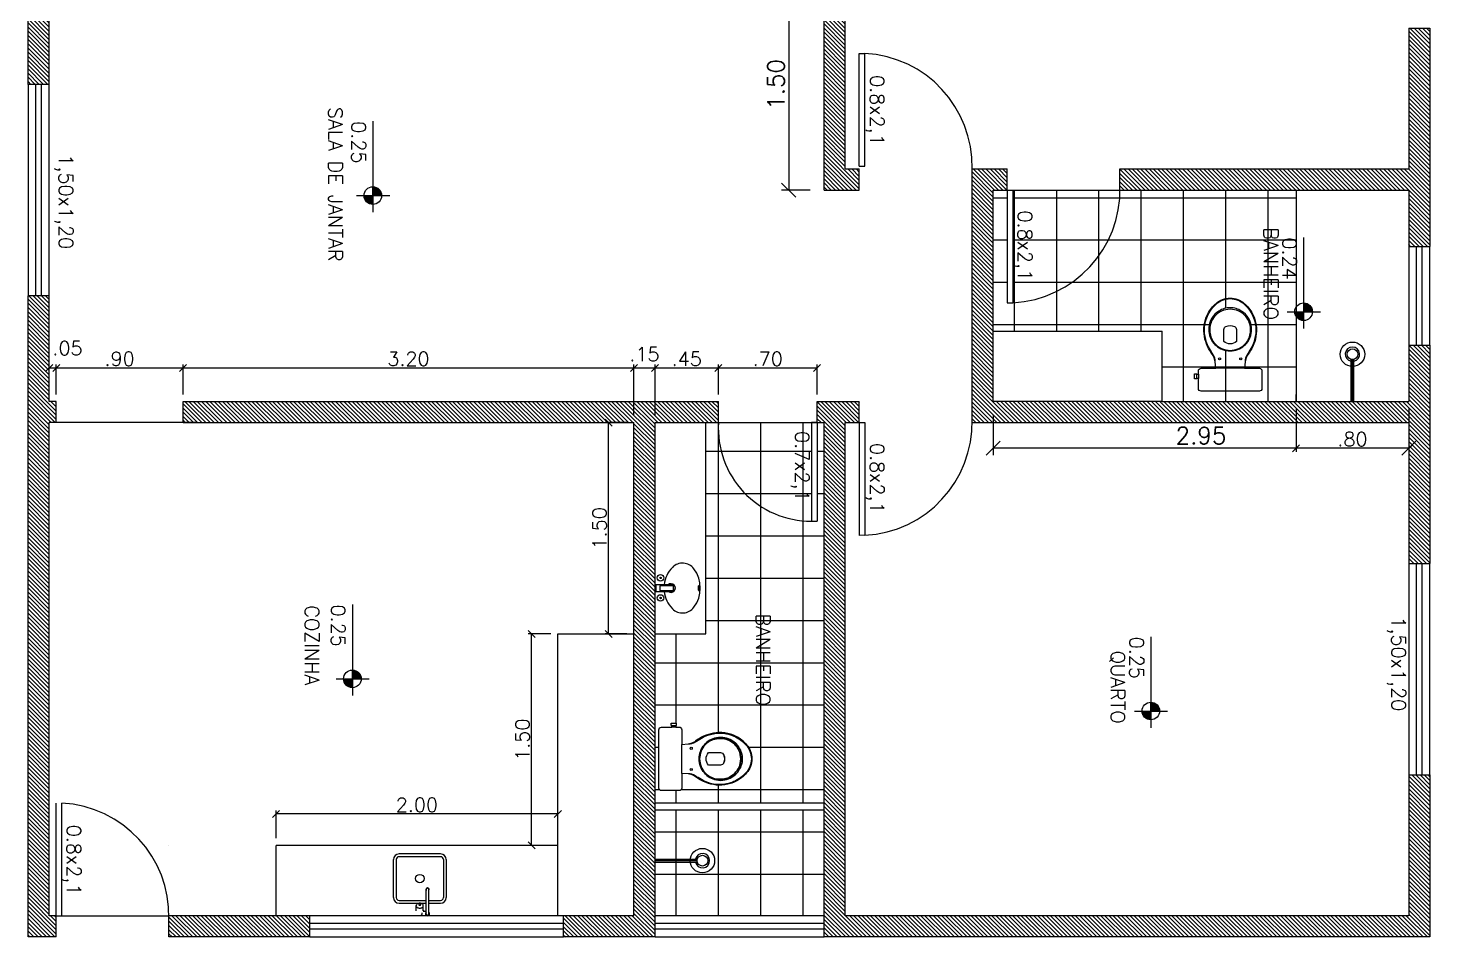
# Model space of a CAD drawing. Header units: metres. Extents: x 433 to 682, y 535 to 584.
# Drawn here: x 462.42 to 472.37, y 570.99 to 577.44 of the extents above; entities that cross this region are included whole.
import ezdxf

# ---------------------------------------------------------------- set-up
doc = ezdxf.new("R2010")
doc.units = ezdxf.units.M
doc.linetypes.add('ACAD_ISO02W100', pattern=[15, 12, -3])
for name, color, linetype in [('ARQ-COTAS', 30, 'Continuous'), ('ARQ-ESQ-01', 1, 'ACAD_ISO02W100'), ('ARQ-ESQ-02', 2, 'Continuous'), ('ARQ-NIVEL', 1, 'Continuous'), ('ARQ-PECAS_SANITARIAS', 7, 'Continuous'), ('ARQ-PISO', 8, 'Continuous'), ('ARQ-TEXTO2', 2, 'Continuous'), ('ARQ-TEXTO3', 3, 'Continuous'), ('ARQ_ALVENARIA', 4, 'Continuous')]:
    doc.layers.add(name, color=color, linetype=linetype)
doc.styles.add('ROMANS', font='romans.shx')
doc.dimstyles.new('1-100', dxfattribs={"dimtxt": 0.12, "dimasz": 0.1, "dimexe": 0.05, "dimexo": 0.1, "dimgap": 0.03, "dimtad": 1, "dimzin": 5, "dimdsep": 46, "dimtxsty": 'ROMANS', "dimblk": 'OBLIQUE', "dimcen": 0, "dimclrd": 256, "dimclre": 256, "dimclrt": 2, "dimadec": 0, "dimazin": 0, "dimtfac": 1, "dimtofl": 0, "dimtmove": 2, "dimatfit": 3, "dimfxl": 0.04, "dimtolj": 1, "dimtzin": 1, "dimarcsym": 0})
doc.dimstyles.new('1-50', dxfattribs={"dimscale": 0.5, "dimtxt": 0.2, "dimasz": 0.1, "dimexe": 0.05, "dimexo": 0.1, "dimgap": 0.03, "dimtad": 1, "dimzin": 5, "dimdsep": 46, "dimtxsty": 'ROMANS', "dimblk": 'OBLIQUE', "dimcen": 0, "dimclrd": 256, "dimclre": 256, "dimclrt": 2, "dimadec": 0, "dimazin": 0, "dimtfac": 1, "dimtofl": 0, "dimtmove": 2, "dimatfit": 3, "dimfxl": 0.04, "dimtolj": 1, "dimtzin": 1, "dimarcsym": 0})
pattern_1 = [(315, (-99.676934, 1074.538666), (0.0148492424, 0.0148492424), [])]
pattern_2 = [(270, (-99.67693, 1074.53867), (0.3, -6e-17), []), (360, (-99.67693, 1074.53867), (7e-17, 0.3), [])]

# ---------------------------------------------------------------- blocks, each defined once
blk = doc.blocks.new('nivel planta')
at = {"layer": 'ARQ-NIVEL', "color": 1}
for p, q in [((-0.791, 0.174), (-0.791, -0.179)), ((0, 0), (-0.969, 0)), ((-0.884, 0.007), (-0.791, 0.007)), ((-0.883, 0.015), (-0.791, 0.015)), ((-0.882, 0.023), (-0.791, 0.023)), ((-0.88, 0.03), (-0.791, 0.03)), ((-0.876, 0.038), (-0.791, 0.038)), ((-0.873, 0.046), (-0.791, 0.046)), ((-0.868, 0.054), (-0.791, 0.054)), ((-0.861, 0.062), (-0.791, 0.062)), ((-0.854, 0.069), (-0.791, 0.069)), ((-0.844, 0.077), (-0.791, 0.077)), ((-0.83, 0.085), (-0.791, 0.085)), ((-0.791, -0.001), (-0.697, -0.001)), ((-0.791, -0.009), (-0.698, -0.009)), ((-0.791, -0.016), (-0.699, -0.016)), ((-0.791, -0.024), (-0.7, -0.024)), ((-0.791, -0.032), (-0.703, -0.032)), ((-0.791, -0.04), (-0.706, -0.04)), ((-0.791, -0.048), (-0.71, -0.048)), ((-0.791, -0.056), (-0.715, -0.056)), ((-0.791, -0.063), (-0.722, -0.063)), ((-0.791, -0.071), (-0.73, -0.071)), ((-0.791, -0.079), (-0.74, -0.079)), ((-0.791, -0.087), (-0.755, -0.087))]:
    blk.add_line(p, q, dxfattribs=at)
blk.add_circle((-0.791, 0), 0.0937, dxfattribs=at)
blk = doc.blocks.new('_Oblique')
at = {"color": 0, "linetype": 'ByBlock', "lineweight": -2}
blk.add_line((-0.5, -0.5), (0.5, 0.5), dxfattribs=at)
blk = doc.blocks.new('*D182')
at = {"layer": 'ARQ-COTAS', "lineweight": -2, "transparency": 16777216}
for p, q in [((467.9725, 577.7926), (467.7711, 577.7926)), ((467.8211, 577.7926), (467.8211, 576.2926)), ((467.9725, 576.2926), (467.7711, 576.2926))]:
    blk.add_line(p, q, dxfattribs=at)
at = {"layer": 'DEFPOINTS', "color": 0, "transparency": 16777216}
for p in [(468.0725, 577.7926), (467.8211, 576.2926), (468.0725, 576.2926)]:
    blk.add_point(p, dxfattribs=at)
at = {"layer": 'ARQ-COTAS', "lineweight": -2, "transparency": 16777216, "xscale": 0.1, "yscale": 0.1, "zscale": 0.1}
for p, rotation in [((467.8211, 577.7926), 90), ((467.8211, 576.2926), 270)]:
    blk.add_blockref('_Oblique', p, dxfattribs=dict(at, rotation=rotation))
at = {"layer": 'ARQ-COTAS', "color": 2, "transparency": 16777216, "insert": (467.7311, 577.0426), "char_height": 0.12, "attachment_point": 5, "rotation": 90, "style": 'ROMANS'}
blk.add_mtext('\\A1;1.50', dxfattribs=at)
blk = doc.blocks.new('*D183')
at = {"layer": 'ARQ-PISO', "lineweight": -2, "transparency": 16777216}
for p, q in [((469.2725, 574.6926), (469.2725, 574.4106)), ((472.2225, 574.6926), (472.2225, 574.4106)), ((472.2225, 574.4606), (469.2725, 574.4606))]:
    blk.add_line(p, q, dxfattribs=at)
at = {"layer": 'DEFPOINTS', "color": 0, "transparency": 16777216}
for p in [(469.2725, 574.7926), (472.2225, 574.7926), (469.2725, 574.4606)]:
    blk.add_point(p, dxfattribs=at)
at = {"layer": 'ARQ-PISO', "lineweight": -2, "transparency": 16777216, "xscale": 0.1, "yscale": 0.1, "zscale": 0.1, "rotation": 180}
blk.add_blockref('_Oblique', (469.2725, 574.4606), dxfattribs=at)
at = {"layer": 'ARQ-PISO', "lineweight": -2, "transparency": 16777216, "xscale": 0.1, "yscale": 0.1, "zscale": 0.1}
blk.add_blockref('_Oblique', (472.2225, 574.4606), dxfattribs=at)
at = {"layer": 'ARQ-PISO', "color": 2, "transparency": 16777216, "insert": (470.7475, 574.5506), "char_height": 0.12, "attachment_point": 5, "style": 'ROMANS'}
blk.add_mtext('\\A1;2.95', dxfattribs=at)
blk = doc.blocks.new('*D187')
at = {"layer": 'ARQ-COTAS', "lineweight": -2, "transparency": 16777216}
for p, q in [((462.5725, 574.8426), (462.5725, 575.0554)), ((462.5725, 575.0304), (462.6225, 575.0304)), ((462.6225, 574.8426), (462.6225, 575.0554))]:
    blk.add_line(p, q, dxfattribs=at)
at = {"layer": 'DEFPOINTS', "color": 0, "transparency": 16777216}
for p in [(462.6225, 575.0304), (462.5725, 574.7926), (462.6225, 574.7926)]:
    blk.add_point(p, dxfattribs=at)
at = {"layer": 'ARQ-COTAS', "lineweight": -2, "transparency": 16777216, "xscale": 0.05, "yscale": 0.05, "zscale": 0.05, "rotation": 180}
blk.add_blockref('_Oblique', (462.5725, 575.0304), dxfattribs=at)
at = {"layer": 'ARQ-COTAS', "lineweight": -2, "transparency": 16777216, "xscale": 0.05, "yscale": 0.05, "zscale": 0.05}
blk.add_blockref('_Oblique', (462.6225, 575.0304), dxfattribs=at)
at = {"layer": 'ARQ-COTAS', "color": 2, "transparency": 16777216, "insert": (462.7023, 575.1717), "char_height": 0.1, "attachment_point": 5, "style": 'ROMANS'}
blk.add_mtext('\\A1;.05', dxfattribs=at)
blk = doc.blocks.new('*D188')
at = {"layer": 'ARQ-COTAS', "lineweight": -2, "transparency": 16777216}
for p, q in [((462.6225, 574.8426), (462.6225, 575.0554)), ((462.6225, 575.0304), (463.5225, 575.0304)), ((463.5225, 574.8426), (463.5225, 575.0554))]:
    blk.add_line(p, q, dxfattribs=at)
at = {"layer": 'DEFPOINTS', "color": 0, "transparency": 16777216}
for p in [(463.5225, 575.0304), (462.6225, 574.7926), (463.5225, 574.7926)]:
    blk.add_point(p, dxfattribs=at)
at = {"layer": 'ARQ-COTAS', "lineweight": -2, "transparency": 16777216, "xscale": 0.05, "yscale": 0.05, "zscale": 0.05, "rotation": 180}
blk.add_blockref('_Oblique', (462.6225, 575.0304), dxfattribs=at)
at = {"layer": 'ARQ-COTAS', "lineweight": -2, "transparency": 16777216, "xscale": 0.05, "yscale": 0.05, "zscale": 0.05}
blk.add_blockref('_Oblique', (463.5225, 575.0304), dxfattribs=at)
at = {"layer": 'ARQ-COTAS', "color": 2, "transparency": 16777216, "insert": (463.0725, 575.0954), "char_height": 0.1, "attachment_point": 5, "style": 'ROMANS'}
blk.add_mtext('\\A1;.90', dxfattribs=at)
blk = doc.blocks.new('*D189')
at = {"layer": 'ARQ-COTAS', "lineweight": -2, "transparency": 16777216}
for p, q in [((463.5225, 574.8426), (463.5225, 575.0554)), ((463.5225, 575.0304), (466.7225, 575.0304)), ((466.7225, 574.6926), (466.7225, 575.0554))]:
    blk.add_line(p, q, dxfattribs=at)
at = {"layer": 'DEFPOINTS', "color": 0, "transparency": 16777216}
for p in [(466.7225, 575.0304), (463.5225, 574.7926), (466.7225, 574.6426)]:
    blk.add_point(p, dxfattribs=at)
at = {"layer": 'ARQ-COTAS', "lineweight": -2, "transparency": 16777216, "xscale": 0.05, "yscale": 0.05, "zscale": 0.05, "rotation": 180}
blk.add_blockref('_Oblique', (463.5225, 575.0304), dxfattribs=at)
at = {"layer": 'ARQ-COTAS', "lineweight": -2, "transparency": 16777216, "xscale": 0.05, "yscale": 0.05, "zscale": 0.05}
blk.add_blockref('_Oblique', (466.7225, 575.0304), dxfattribs=at)
at = {"layer": 'ARQ-COTAS', "color": 2, "transparency": 16777216, "insert": (465.1225, 575.0954), "char_height": 0.1, "attachment_point": 5, "style": 'ROMANS'}
blk.add_mtext('\\A1;3.20', dxfattribs=at)
blk = doc.blocks.new('*D190')
at = {"layer": 'ARQ-COTAS', "lineweight": -2, "transparency": 16777216}
for p, q in [((466.7225, 574.6926), (466.7225, 575.0554)), ((466.7225, 575.0304), (466.8725, 575.0304)), ((466.8725, 574.6926), (466.8725, 575.0554))]:
    blk.add_line(p, q, dxfattribs=at)
at = {"layer": 'DEFPOINTS', "color": 0, "transparency": 16777216}
for p in [(466.8725, 575.0304), (466.7225, 574.6426), (466.8725, 574.6426)]:
    blk.add_point(p, dxfattribs=at)
at = {"layer": 'ARQ-COTAS', "lineweight": -2, "transparency": 16777216, "xscale": 0.05, "yscale": 0.05, "zscale": 0.05, "rotation": 180}
blk.add_blockref('_Oblique', (466.7225, 575.0304), dxfattribs=at)
at = {"layer": 'ARQ-COTAS', "lineweight": -2, "transparency": 16777216, "xscale": 0.05, "yscale": 0.05, "zscale": 0.05}
blk.add_blockref('_Oblique', (466.8725, 575.0304), dxfattribs=at)
at = {"layer": 'ARQ-COTAS', "color": 2, "transparency": 16777216, "insert": (466.7975, 575.1279), "char_height": 0.1, "attachment_point": 5, "style": 'ROMANS'}
blk.add_mtext('\\A1;.15', dxfattribs=at)
blk = doc.blocks.new('*D191')
at = {"layer": 'ARQ-COTAS', "lineweight": -2, "transparency": 16777216}
for p, q in [((466.8725, 574.6926), (466.8725, 575.0554)), ((466.8725, 575.0304), (467.3225, 575.0304)), ((467.3225, 574.8426), (467.3225, 575.0554))]:
    blk.add_line(p, q, dxfattribs=at)
at = {"layer": 'DEFPOINTS', "color": 0, "transparency": 16777216}
for p in [(467.3225, 575.0304), (467.3225, 574.7926), (466.8725, 574.6426)]:
    blk.add_point(p, dxfattribs=at)
at = {"layer": 'ARQ-COTAS', "lineweight": -2, "transparency": 16777216, "xscale": 0.05, "yscale": 0.05, "zscale": 0.05, "rotation": 180}
blk.add_blockref('_Oblique', (466.8725, 575.0304), dxfattribs=at)
at = {"layer": 'ARQ-COTAS', "lineweight": -2, "transparency": 16777216, "xscale": 0.05, "yscale": 0.05, "zscale": 0.05}
blk.add_blockref('_Oblique', (467.3225, 575.0304), dxfattribs=at)
at = {"layer": 'ARQ-COTAS', "color": 2, "transparency": 16777216, "insert": (467.0975, 575.0954), "char_height": 0.1, "attachment_point": 5, "style": 'ROMANS'}
blk.add_mtext('\\A1;.45', dxfattribs=at)
blk = doc.blocks.new('*D173')
at = {"layer": 'ARQ-COTAS', "lineweight": -2, "transparency": 16777216}
for p, q in [((467.3225, 574.8426), (467.3225, 575.0554)), ((467.3225, 575.0304), (468.0225, 575.0304)), ((468.0225, 574.8426), (468.0225, 575.0554))]:
    blk.add_line(p, q, dxfattribs=at)
at = {"layer": 'DEFPOINTS', "color": 0, "transparency": 16777216}
for p in [(468.0225, 575.0304), (467.3225, 574.7926), (468.0225, 574.7926)]:
    blk.add_point(p, dxfattribs=at)
at = {"layer": 'ARQ-COTAS', "lineweight": -2, "transparency": 16777216, "xscale": 0.05, "yscale": 0.05, "zscale": 0.05, "rotation": 180}
blk.add_blockref('_Oblique', (467.3225, 575.0304), dxfattribs=at)
at = {"layer": 'ARQ-COTAS', "lineweight": -2, "transparency": 16777216, "xscale": 0.05, "yscale": 0.05, "zscale": 0.05}
blk.add_blockref('_Oblique', (468.0225, 575.0304), dxfattribs=at)
at = {"layer": 'ARQ-COTAS', "color": 2, "transparency": 16777216, "insert": (467.6725, 575.0954), "char_height": 0.1, "attachment_point": 5, "style": 'ROMANS'}
blk.add_mtext('\\A1;.70', dxfattribs=at)
blk = doc.blocks.new('*D175')
at = {"layer": 'ARQ-COTAS', "lineweight": -2, "transparency": 16777216}
for p, q in [((471.4225, 574.7426), (471.4225, 574.4356)), ((472.2225, 574.7426), (472.2225, 574.4356)), ((472.2225, 574.4606), (471.4225, 574.4606))]:
    blk.add_line(p, q, dxfattribs=at)
at = {"layer": 'DEFPOINTS', "color": 0, "transparency": 16777216}
for p in [(471.4225, 574.7926), (472.2225, 574.7926), (471.4225, 574.4606)]:
    blk.add_point(p, dxfattribs=at)
at = {"layer": 'ARQ-COTAS', "lineweight": -2, "transparency": 16777216, "xscale": 0.05, "yscale": 0.05, "zscale": 0.05, "rotation": 180}
blk.add_blockref('_Oblique', (471.4225, 574.4606), dxfattribs=at)
at = {"layer": 'ARQ-COTAS', "lineweight": -2, "transparency": 16777216, "xscale": 0.05, "yscale": 0.05, "zscale": 0.05}
blk.add_blockref('_Oblique', (472.2225, 574.4606), dxfattribs=at)
at = {"layer": 'ARQ-COTAS', "color": 2, "transparency": 16777216, "insert": (471.8225, 574.5256), "char_height": 0.1, "attachment_point": 5, "style": 'ROMANS'}
blk.add_mtext('\\A1;.80', dxfattribs=at)
blk = doc.blocks.new('*D176')
at = {"layer": 'ARQ-COTAS', "lineweight": -2, "transparency": 16777216}
for p, q in [((466.6725, 574.6426), (466.5183, 574.6426)), ((466.5433, 573.1426), (466.5433, 574.6426)), ((466.6725, 573.1426), (466.5183, 573.1426))]:
    blk.add_line(p, q, dxfattribs=at)
at = {"layer": 'DEFPOINTS', "color": 0, "transparency": 16777216}
for p in [(466.5433, 574.6426), (466.7225, 574.6426), (466.7225, 573.1426)]:
    blk.add_point(p, dxfattribs=at)
at = {"layer": 'ARQ-COTAS', "lineweight": -2, "transparency": 16777216, "xscale": 0.05, "yscale": 0.05, "zscale": 0.05}
for p, rotation in [((466.5433, 574.6426), 90), ((466.5433, 573.1426), 270)]:
    blk.add_blockref('_Oblique', p, dxfattribs=dict(at, rotation=rotation))
at = {"layer": 'ARQ-COTAS', "color": 2, "transparency": 16777216, "insert": (466.4783, 573.8926), "char_height": 0.1, "attachment_point": 5, "rotation": 90, "style": 'ROMANS'}
blk.add_mtext('\\A1;1.50', dxfattribs=at)
blk = doc.blocks.new('*D177')
at = {"layer": 'ARQ-COTAS', "lineweight": -2, "transparency": 16777216}
for p, q in [((464.1825, 571.6926), (464.1825, 571.8905)), ((466.1825, 571.8655), (464.1825, 571.8655)), ((466.1825, 571.6926), (466.1825, 571.8905))]:
    blk.add_line(p, q, dxfattribs=at)
at = {"layer": 'DEFPOINTS', "color": 0, "transparency": 16777216}
for p in [(464.1825, 571.8655), (464.1825, 571.6426), (466.1825, 571.6426)]:
    blk.add_point(p, dxfattribs=at)
at = {"layer": 'ARQ-COTAS', "lineweight": -2, "transparency": 16777216, "xscale": 0.05, "yscale": 0.05, "zscale": 0.05, "rotation": 180}
blk.add_blockref('_Oblique', (464.1825, 571.8655), dxfattribs=at)
at = {"layer": 'ARQ-COTAS', "lineweight": -2, "transparency": 16777216, "xscale": 0.05, "yscale": 0.05, "zscale": 0.05}
blk.add_blockref('_Oblique', (466.1825, 571.8655), dxfattribs=at)
at = {"layer": 'ARQ-COTAS', "color": 2, "transparency": 16777216, "insert": (465.1825, 571.9305), "char_height": 0.1, "attachment_point": 5, "style": 'ROMANS'}
blk.add_mtext('\\A1;2.00', dxfattribs=at)
blk = doc.blocks.new('*D178')
at = {"layer": 'ARQ-COTAS', "lineweight": -2, "transparency": 16777216}
for p, q in [((466.1325, 573.1426), (465.9712, 573.1426)), ((465.9962, 571.6426), (465.9962, 573.1426)), ((466.1325, 571.6426), (465.9712, 571.6426))]:
    blk.add_line(p, q, dxfattribs=at)
at = {"layer": 'DEFPOINTS', "color": 0, "transparency": 16777216}
for p in [(465.9962, 573.1426), (466.1825, 573.1426), (466.1825, 571.6426)]:
    blk.add_point(p, dxfattribs=at)
at = {"layer": 'ARQ-COTAS', "lineweight": -2, "transparency": 16777216, "xscale": 0.05, "yscale": 0.05, "zscale": 0.05}
for p, rotation in [((465.9962, 573.1426), 90), ((465.9962, 571.6426), 270)]:
    blk.add_blockref('_Oblique', p, dxfattribs=dict(at, rotation=rotation))
at = {"layer": 'ARQ-COTAS', "color": 2, "transparency": 16777216, "insert": (465.9312, 572.3926), "char_height": 0.1, "attachment_point": 5, "rotation": 90, "style": 'ROMANS'}
blk.add_mtext('\\A1;1.50', dxfattribs=at)

msp = doc.modelspace()

# ---------------------------------------------------------------- hatches: boundary and pattern name
at = {"layer": 'ARQ-PISO'}
h = msp.add_hatch(dxfattribs=at)
h.set_pattern_fill('_USER', color=256, scale=0.021, angle=315, pattern_type=0)
h.set_pattern_definition(pattern_1)
h.paths.add_polyline_path([(462.5725, 579.7426), (462.4225, 579.7426), (462.4225, 577.0426), (462.5725, 577.0426), (462.5725, 577.7926), (463.6025, 577.7926), (463.6025, 577.9426), (462.5725, 577.9426)])
h.paths.add_polyline_path([(463.1225, 582.2426), (463.1225, 582.3926), (462.5725, 582.3926), (462.5725, 584.2926), (463.1225, 584.2926), (463.1225, 584.4426), (462.4225, 584.4426), (462.4225, 581.7426), (462.5725, 581.7426), (462.5725, 582.2426)])
h.paths.add_polyline_path([(465.8725, 582.2426), (465.8725, 582.3926), (465.3725, 582.3926), (465.3725, 584.4426), (464.6225, 584.4426), (464.6225, 584.2926), (465.2225, 584.2926), (465.2225, 582.3926), (463.9225, 582.3926), (463.9225, 582.2426)])
h.paths.add_polyline_path([(472.2225, 574.6426), (472.2225, 573.6426), (472.3725, 573.6426), (472.3725, 575.1926), (472.2225, 575.1926), (472.2225, 574.7926), (470.4725, 574.7926), (469.2725, 574.7926), (469.2725, 576.2926), (469.3725, 576.2926), (469.3725, 576.4426), (469.1225, 576.4426), (469.1225, 574.7926), (469.1225, 574.6626, -0.006249), (469.1227, 574.6426)])
h.paths.add_polyline_path([(468.2225, 571.1426), (468.2225, 574.6426), (468.3225, 574.6426), (468.3225, 574.7926), (468.0225, 574.7926), (468.0225, 574.6426), (468.0725, 574.6426), (468.0725, 570.9926), (472.3725, 570.9926), (472.3725, 572.1426), (472.2225, 572.1426), (472.2225, 571.1426)])
h.paths.add_polyline_path([(472.3725, 577.4426), (472.2225, 577.4426), (472.2225, 576.4426), (470.1725, 576.4426), (470.1725, 576.3126, -0.006249), (470.1727, 576.2926), (472.2225, 576.2926), (472.2225, 575.8926), (472.3725, 575.8926)])
h.paths.add_polyline_path([(466.7225, 574.6426), (466.7225, 573.1426), (466.7225, 571.1426), (466.2225, 571.1426), (466.2225, 570.9926), (466.8725, 570.9926), (466.8725, 570.9926), (466.8725, 574.6426), (467.3225, 574.6426), (467.3225, 574.7926), (463.5225, 574.7926), (463.5225, 574.6426)])
h = msp.add_hatch(dxfattribs=at)
h.set_pattern_fill('_USER', color=256, scale=0.021, angle=315, pattern_type=0)
h.set_pattern_definition(pattern_1)
h.paths.add_polyline_path([(467.3725, 582.3926), (467.3725, 582.2426), (468.0725, 582.2426), (468.0725, 581.9926), (468.0725, 581.9926), (468.2225, 581.9926), (468.2225, 582.3926)], flags=17)
h.paths.add_polyline_path([(468.0725, 580.4926), (468.0725, 577.9426), (466.0725, 577.9426), (466.0725, 577.7926), (468.0725, 577.7926), (468.0725, 576.2926), (468.3225, 576.2926), (468.3225, 576.4426), (468.2225, 576.4426), (468.2225, 579.9426), (472.2225, 579.9426), (472.2225, 578.9426), (472.3725, 578.9426), (472.3725, 578.9426), (472.3725, 580.0926), (468.2225, 580.0926), (468.2225, 580.4926)])
h = msp.add_hatch(dxfattribs=at)
h.set_pattern_fill('_USER', color=256, scale=0.3, angle=270, double=1, pattern_type=0)
h.set_pattern_definition(pattern_2)
h.paths.add_polyline_path([(469.4125, 575.4934), (469.3725, 575.4926), (469.3725, 576.2926), (469.2725, 576.2926), (469.2725, 575.2926), (470.4725, 575.2926), (470.4725, 574.7926), (471.4225, 574.7926), (471.4225, 576.2926), (470.1727, 576.2926, -0.399642)])
h.paths.add_polyline_path([(470.7955, 575.4138, 0.085166), (470.77, 575.3338, 0.08648), (470.772, 575.2538, 0.067868), (470.794, 575.1838, 0.06199), (470.828, 575.1268, -0.016617), (470.8362, 575.1209, 0.020523), (470.822, 575.1438, -0.048524), (470.7945, 575.1938, -0.075808), (470.773, 575.2738, -0.05), (470.774, 575.3338, -0.109053), (470.8125, 575.4338, -0.065752), (470.8545, 575.4828, -0.016028), (470.858, 575.4917, 0.102933)], flags=16)
h.paths.add_polyline_path([(470.8735, 575.4338, -0.150886), (470.9545, 575.4573, -0.150886), (471.0355, 575.4338, -0.13332), (471.0845, 575.3838, -0.096291), (471.104, 575.3338, -0.1), (471.104, 575.2738, -0.167158), (471.0545, 575.1888, -0.18313), (470.9545, 575.1553, -0.186957), (470.8545, 575.1948, -0.15797), (470.805, 575.2738, -0.1), (470.805, 575.3338, -0.096291), (470.8245, 575.3838, -0.13332)], flags=16)
h.paths.add_polyline_path([(470.9283, 575.3273, -0.173308), (470.9808, 575.3273, -0.319808), (470.999, 575.3038), (470.999, 575.2188, -0.393258), (470.91, 575.2188), (470.91, 575.3017, -0.343295)], flags=0)
h.paths.add_polyline_path([(470.8795, 575.1033, -1), (470.8795, 575.0883, -1)], flags=16)
h.paths.add_polyline_path([(471.0295, 575.1033, -1), (471.0295, 575.0883, -1)], flags=16)
h.paths.add_polyline_path([(470.1727, 576.2926), (469.4125, 576.2926), (469.4125, 575.4934, 0.399642)], flags=17)
h.paths.add_polyline_path([(470.9604, 574.4606), (470.5346, 574.4606), (470.5346, 574.2806), (470.9604, 574.2806)], flags=9)
h.paths.add_polyline_path([(471.3191, 575.3272), (471.3191, 576.0724), (471.1691, 576.0724), (471.1691, 575.3272)], flags=24)
h.paths.add_polyline_path([(469.5734, 575.6231), (469.5734, 576.1731), (469.4044, 576.1731), (469.4044, 575.6231)], flags=25)
h = msp.add_hatch(dxfattribs=at)
h.set_pattern_fill('_USER', color=256, scale=0.021, angle=315, pattern_type=0)
h.set_pattern_definition(pattern_1)
h.paths.add_polyline_path([(463.4227, 571.1426, -0.006249), (463.4225, 571.1226), (463.4225, 570.9926), (464.4227, 570.9926), (464.4227, 571.1426)])
h.paths.add_polyline_path([(462.4225, 575.5426), (462.4225, 570.9926), (462.6225, 570.9926), (462.6225, 571.1426), (462.5725, 571.1426), (462.5725, 574.6426), (462.6225, 574.6426), (462.6225, 574.7926), (462.5725, 574.7926), (462.5725, 575.5426)])
h = msp.add_hatch(dxfattribs=at)
h.set_pattern_fill('_USER', color=256, scale=0.3, angle=270, double=1, pattern_type=0)
h.set_pattern_definition(pattern_2)
h.paths.add_polyline_path([(467.3225, 574.6426), (467.2325, 574.6426), (467.2325, 573.1426), (466.8725, 573.1426), (466.8725, 571.9426), (468.0725, 571.9426), (468.0725, 574.6426), (468.0225, 574.6426), (468.0225, 573.9426), (467.9825, 573.9426, -0.432307)])
h.paths.add_polyline_path([(467.5606, 572.2564, -0.182004), (467.5226, 572.1564, -0.098298), (467.4476, 572.0974, -0.085166), (467.3676, 572.0719, -0.08648), (467.2876, 572.0739, -0.067868), (467.2176, 572.0959, -0.06199), (467.1606, 572.1299, 0.060779), (467.1276, 572.1459, 0.023796), (467.1076, 572.1504), (467.0621, 572.1537), (467.0621, 572.0498, -0.430132), (467.0431, 572.0314), (467.0206, 572.0314), (466.9906, 572.0314), (466.9176, 572.0314, -0.414559), (466.8996, 572.0492), (466.8996, 572.2564), (466.8996, 572.4635, -0.413869), (466.9173, 572.4814), (466.9906, 572.4814), (466.9906, 572.4929), (466.9876, 572.4929), (466.9876, 572.5089), (467.0056, 572.5089), (467.0236, 572.5089), (467.0236, 572.4929), (467.0206, 572.4929), (467.0206, 572.4814), (467.0431, 572.4814, -0.424217), (467.0621, 572.4634), (467.0621, 572.3592), (467.1076, 572.3624, 0.023796), (467.1276, 572.3669, 0.060779), (467.1606, 572.3829, -0.06199), (467.2176, 572.4169, -0.067868), (467.2876, 572.4389, -0.08648), (467.3676, 572.4409, -0.085166), (467.4476, 572.4154, -0.098298), (467.5226, 572.3564, -0.182004)], flags=16)
h.paths.add_polyline_path([(467.4911, 572.2564, -0.150886), (467.4676, 572.1754, -0.13332), (467.4176, 572.1264, -0.096291), (467.3676, 572.1069, -0.1), (467.3076, 572.1069, -0.167158), (467.2226, 572.1564, -0.18052), (467.1851, 572.2564, -0.18052), (467.2226, 572.3564, -0.167158), (467.3076, 572.4059, -0.1), (467.3676, 572.4059, -0.096291), (467.4176, 572.3864, -0.13332), (467.4676, 572.3374, -0.150886)], flags=0)
h.paths.add_polyline_path([(467.4811, 572.2564, -0.104122), (467.4676, 572.1959, -0.171119), (467.3976, 572.1249, -0.149476), (467.3076, 572.1134, -0.162455), (467.2286, 572.1564, -0.186957), (467.1891, 572.2564, -0.186957), (467.2286, 572.3564, -0.162455), (467.3076, 572.3994, -0.149476), (467.3976, 572.3879, -0.171119), (467.4676, 572.3169, -0.104122)], flags=0)
h.paths.add_polyline_path([(467.361, 572.2302, -0.319808), (467.3376, 572.2119), (467.2526, 572.2119, -0.393258), (467.2526, 572.3009), (467.3354, 572.3009, -0.343295), (467.361, 572.2827, -0.173308)], flags=0)
h.paths.add_polyline_path([(467.1296, 572.3239, -1), (467.1296, 572.3389, -1)], flags=0)
h.paths.add_polyline_path([(467.1296, 572.1739, -1), (467.1296, 572.1889, -1)], flags=0)
h.paths.add_polyline_path([(467.3225, 574.6426, 0.432307), (467.9825, 573.9426), (467.9825, 574.6426)], flags=17)
h.paths.add_polyline_path([(467.7157, 572.5867), (467.7157, 573.332), (467.5657, 573.332), (467.5657, 572.5867)], flags=24)
h = msp.add_hatch(dxfattribs=at)
h.set_pattern_fill('_USER', color=256, scale=0.3, angle=270, double=1, pattern_type=0)
h.set_pattern_definition(pattern_2)
h.paths.add_polyline_path([(466.8725, 571.8926), (466.8725, 571.1426), (468.0725, 571.1426), (468.0725, 571.8926)])

# ---------------------------------------------------------------- linework, layer by layer
for p, q in [((467.0046, 573.4918), (466.8778, 573.4918)), ((466.8778, 573.4918), (466.8778, 573.4443)), ((466.8778, 573.4443), (467.0046, 573.4443)), ((466.906, 573.452), (467.0046, 573.452)), ((467.0046, 573.4457), (467.0046, 573.4918)), ((467.0046, 573.4443), (467.0046, 573.4457))]:
    msp.add_line(p, q)
msp.add_lwpolyline([(467.0046, 573.4841), (466.906, 573.4841), (466.906, 573.452)])
for centre, radius in [((466.9117, 573.5406), 0.0231), ((466.9117, 573.5406), 0.0054), ((466.9117, 573.5406), 0.0054), ((466.9117, 573.5406), 0.0054), ((466.9117, 573.3982), 0.0231), ((466.9117, 573.3982), 0.0054), ((466.9117, 573.3982), 0.0054), ((466.9117, 573.3982), 0.0054)]:
    msp.add_circle(centre, radius)
for centre, radius, start, end in [((467.0677, 573.5449), 0.1006, 36.75095, 135.55671), ((467.1455, 573.4686), 0.2097, 135.55671, 173.62798), ((466.9654, 573.4686), 0.2283, 323.24905, 36.75095), ((467.1455, 573.4686), 0.2097, 186.63558, 224.44329), ((466.9859, 573.4686), 0.0308, 231.92574, 130.88057), ((466.9859, 573.4686), 0.0212, 332.3883, 27.6117), ((467.1834, 573.484), 0.00192, 4.2454, 184.24539), ((466.9761, 573.4686), 0.206, 355.7546, 4.2454), ((467.1834, 573.4532), 0.00192, 175.75459, 355.7546), ((466.9761, 573.4686), 0.2098, 355.7546, 4.2454), ((467.0677, 573.3922), 0.1006, 224.44329, 323.24905)]:
    msp.add_arc(centre, radius, start, end)
at = {"layer": 'ARQ-ESQ-01'}
for p, q in [((462.4225, 577.0426), (462.4225, 575.5426)), ((462.5725, 575.5426), (462.5725, 577.0426)), ((472.2225, 575.8926), (472.2225, 575.1926)), ((472.3725, 575.1926), (472.3725, 575.8926)), ((471.4225, 574.7926), (471.4225, 574.843)), ((472.2225, 573.6426), (472.2225, 572.1426)), ((472.3725, 572.1426), (472.3725, 573.6426)), ((466.2225, 571.1426), (464.4227, 571.1426)), ((468.0725, 571.1426), (466.8725, 571.1426)), ((464.4227, 570.9926), (466.2225, 570.9926)), ((466.8725, 570.9926), (468.0725, 570.9926))]:
    msp.add_line(p, q, dxfattribs=at)
for centre, radius, start, end in [((468.3225, 576.4626), 0.8002, 358.5679, 87.13491), ((469.3725, 576.2926), 0.8002, 272.86509, 1.4321), ((467.9816, 574.603), 0.6603, 176.55698, 270.07365), ((468.3225, 574.6426), 0.8002, 272.86509, 1.4321), ((462.6225, 571.1426), 0.8002, 358.5679, 87.13491)]:
    msp.add_arc(centre, radius, start, end, dxfattribs=at)
at = {"layer": 'ARQ-ESQ-02'}
for p, q in [((468.3225, 576.4626), (468.3225, 577.2626)), ((468.3625, 576.4626), (468.3625, 577.2626)), ((462.4775, 575.5426), (462.4775, 577.0426)), ((462.5175, 575.5426), (462.5175, 577.0426)), ((468.3225, 576.4626), (468.3625, 576.4626)), ((469.3725, 576.2926), (469.3725, 575.4926)), ((469.3725, 576.2926), (469.4125, 576.2926)), ((469.4125, 576.2926), (469.4125, 575.4926)), ((472.2775, 575.1926), (472.2775, 575.8926)), ((472.3175, 575.1926), (472.3175, 575.8926)), ((469.3725, 575.4926), (469.4125, 575.4934)), ((467.9825, 574.6426), (467.9825, 573.9426)), ((468.0225, 574.6426), (467.9825, 574.6426)), ((468.0225, 574.6426), (468.0225, 573.9426)), ((468.3225, 574.6426), (468.3225, 573.8426)), ((468.3225, 574.6426), (468.3625, 574.6426)), ((468.3625, 574.6426), (468.3625, 573.8426)), ((467.9825, 573.9426), (468.0225, 573.9426)), ((468.3625, 573.8434), (468.3225, 573.8426)), ((472.2775, 572.1426), (472.2775, 573.6426)), ((472.3175, 572.1426), (472.3175, 573.6426)), ((462.6225, 571.1426), (462.6225, 571.9426)), ((462.6625, 571.1426), (462.6625, 571.9426)), ((462.6225, 571.1426), (462.6625, 571.1426)), ((466.2225, 571.0876), (464.4227, 571.0876)), ((466.2225, 571.0476), (464.4227, 571.0476)), ((468.0725, 571.0876), (466.8725, 571.0876)), ((468.0725, 571.0476), (466.8725, 571.0476))]:
    msp.add_line(p, q, dxfattribs=at)
at = {"layer": 'ARQ-PECAS_SANITARIAS'}
for p, q in [((468.3225, 577.2626), (468.3625, 577.2619)), ((469.2725, 575.2926), (470.4725, 575.2926)), ((470.4725, 574.7926), (470.4725, 575.2926)), ((471.8125, 574.7926), (471.8125, 575.0911)), ((471.8225, 574.7926), (471.8225, 575.0898)), ((471.8325, 574.7926), (471.8325, 575.0911)), ((467.2325, 573.1426), (467.2325, 574.6426)), ((466.1825, 571.1426), (466.1825, 573.1426)), ((466.1825, 573.1426), (466.7225, 573.1426)), ((466.8725, 573.1426), (467.2325, 573.1426)), ((463.4227, 571.6426), (463.4225, 571.6426)), ((466.1825, 571.6426), (464.1825, 571.6426)), ((464.1825, 571.1426), (464.1825, 571.6426)), ((465.0154, 571.2718), (465.0154, 571.5418)), ((465.0354, 571.5418), (465.0354, 571.2718)), ((465.3504, 571.5818), (465.0554, 571.5818)), ((465.3504, 571.5618), (465.0554, 571.5618)), ((465.3704, 571.5418), (465.3704, 571.2718)), ((465.3904, 571.5418), (465.3904, 571.2718)), ((466.8736, 571.5442), (467.1721, 571.5442)), ((466.8736, 571.5342), (467.1708, 571.5342)), ((466.8736, 571.5242), (467.1721, 571.5242)), ((465.0554, 571.2518), (465.2479, 571.2518)), ((465.0554, 571.2318), (465.1954, 571.2318)), ((465.2103, 571.2318), (465.2479, 571.2318)), ((465.2479, 571.1577), (465.2479, 571.3277)), ((465.2679, 571.1577), (465.2679, 571.3277)), ((465.2679, 571.2518), (465.3504, 571.2518)), ((465.2679, 571.2318), (465.3504, 571.2318)), ((465.1779, 571.1773), (465.1779, 571.2149)), ((465.2579, 571.1427), (465.2143, 571.1427)), ((465.2204, 571.1577), (465.2204, 571.1647)), ((465.2479, 571.1727), (465.227, 571.1727)), ((465.2279, 571.1773), (465.2279, 571.2149))]:
    msp.add_line(p, q, dxfattribs=at)
for points in [[(470.9545, 575.5268, -0.182004), (471.0545, 575.4888, -0.098298), (471.1135, 575.4138, -0.085166), (471.139, 575.3338, -0.08648), (471.137, 575.2538, -0.067868), (471.115, 575.1838, -0.06199), (471.081, 575.1268, 0.060779), (471.065, 575.0938, 0.023796), (471.0605, 575.0738), (471.0573, 575.0283), (471.1615, 575.0283, -0.424217), (471.1795, 575.0093), (471.1795, 574.9868), (471.1795, 574.9568), (471.1795, 574.8838, -0.418036), (471.1615, 574.8658), (470.9545, 574.8658), (470.7475, 574.8658, -0.418036), (470.7295, 574.8838), (470.7295, 574.9568), (470.718, 574.9568), (470.718, 574.9538), (470.702, 574.9538), (470.702, 574.9718), (470.702, 574.9898), (470.718, 574.9898), (470.718, 574.9868), (470.7295, 574.9868), (470.7295, 575.0093, -0.424217), (470.7475, 575.0283), (470.8517, 575.0283), (470.8485, 575.0738, 0.023796), (470.844, 575.0938, 0.060779), (470.828, 575.1268, -0.06199), (470.794, 575.1838, -0.067868), (470.772, 575.2538, -0.08648), (470.77, 575.3338, -0.085166), (470.7955, 575.4138, -0.098298), (470.8545, 575.4888, -0.182004)], [(470.9545, 575.1513, 0.18052), (471.0545, 575.1888, 0.167158), (471.104, 575.2738, 0.1), (471.104, 575.3338, 0.096291), (471.0845, 575.3838, 0.13332), (471.0355, 575.4338, 0.150886), (470.9545, 575.4573, 0.150886), (470.8735, 575.4338, 0.13332), (470.8245, 575.3838, 0.096291), (470.805, 575.3338, 0.1), (470.805, 575.2738, 0.167158), (470.8545, 575.1888, 0.18052)], [(470.9545, 575.1553, 0.186957), (471.0545, 575.1948, 0.162455), (471.0975, 575.2738, 0.149476), (471.086, 575.3638, 0.171119), (471.015, 575.4338, 0.104122), (470.9545, 575.4473, 0.104122), (470.894, 575.4338, 0.171119), (470.823, 575.3638, 0.149476), (470.8115, 575.2738, 0.162455), (470.8545, 575.1948, 0.186957)], [(470.9845, 575.3258, -0.276984), (470.999, 575.3038), (470.999, 575.2188, -0.393258), (470.91, 575.2188), (470.91, 575.3038, -0.276984), (470.9245, 575.3258, -0.2)], [(467.5606, 572.2564, -0.182004), (467.5226, 572.1564, -0.098298), (467.4476, 572.0974, -0.085166), (467.3676, 572.0719, -0.08648), (467.2876, 572.0739, -0.067868), (467.2176, 572.0959, -0.06199), (467.1606, 572.1299, 0.060779), (467.1276, 572.1459, 0.023796), (467.1076, 572.1504), (467.0621, 572.1537), (467.0621, 572.0494, -0.424217), (467.0431, 572.0314), (467.0206, 572.0314), (466.9906, 572.0314), (466.9176, 572.0314, -0.418036), (466.8996, 572.0494), (466.8996, 572.2564), (466.8996, 572.4635, -0.418036), (466.9176, 572.4814), (466.9906, 572.4814), (466.9906, 572.4929), (466.9876, 572.4929), (466.9876, 572.5089), (467.0056, 572.5089), (467.0236, 572.5089), (467.0236, 572.4929), (467.0206, 572.4929), (467.0206, 572.4814), (467.0431, 572.4814, -0.424217), (467.0621, 572.4634), (467.0621, 572.3592), (467.1076, 572.3624, 0.023796), (467.1276, 572.3669, 0.060779), (467.1606, 572.3829, -0.06199), (467.2176, 572.4169, -0.067868), (467.2876, 572.4389, -0.08648), (467.3676, 572.4409, -0.085166), (467.4476, 572.4154, -0.098298), (467.5226, 572.3564, -0.182004)], [(467.4476, 572.4154, 0.085166), (467.3676, 572.4409, 0.08648), (467.2876, 572.4389, 0.067868), (467.2176, 572.4169, 0.06199), (467.1606, 572.3829, -0.016617), (467.1547, 572.3748, 0.020523), (467.1776, 572.3889, -0.048524), (467.2276, 572.4164, -0.075808), (467.3076, 572.4379, -0.05), (467.3676, 572.4369, -0.109053), (467.4676, 572.3984, -0.065752), (467.5166, 572.3564, -0.016028), (467.5255, 572.353, 0.102933)], [(467.1296, 572.3239, -1), (467.1296, 572.3389, -1)], [(467.1851, 572.2564, 0.18052), (467.2226, 572.1564, 0.167158), (467.3076, 572.1069, 0.1), (467.3676, 572.1069, 0.096291), (467.4176, 572.1264, 0.13332), (467.4676, 572.1754, 0.150886), (467.4911, 572.2564, 0.150886), (467.4676, 572.3374, 0.13332), (467.4176, 572.3864, 0.096291), (467.3676, 572.4059, 0.1), (467.3076, 572.4059, 0.167158), (467.2226, 572.3564, 0.18052)], [(467.3676, 572.4059, -0.096291), (467.4176, 572.3864, -0.13332), (467.4676, 572.3374, -0.150886), (467.4911, 572.2564, -0.150886), (467.4676, 572.1754, -0.13332), (467.4176, 572.1264, -0.096291), (467.3676, 572.1069, -0.1), (467.3076, 572.1069, -0.167158), (467.2226, 572.1564, -0.18052), (467.1851, 572.2564, -0.18052), (467.2226, 572.3564, -0.167158), (467.3076, 572.4059, -0.1)], [(467.1891, 572.2564, 0.186957), (467.2286, 572.1564, 0.162455), (467.3076, 572.1134, 0.149476), (467.3976, 572.1249, 0.171119), (467.4676, 572.1959, 0.104122), (467.4811, 572.2564, 0.104122), (467.4676, 572.3169, 0.171119), (467.3976, 572.3879, 0.149476), (467.3076, 572.3994, 0.162455), (467.2286, 572.3564, 0.186957)], [(467.1891, 572.2564, -0.186957), (467.2286, 572.3564, -0.162455), (467.3076, 572.3994, -0.149476), (467.3976, 572.3879, -0.171119), (467.4676, 572.3169, -0.104122), (467.4811, 572.2564, -0.104122), (467.4676, 572.1959, -0.171119), (467.3976, 572.1249, -0.149476), (467.3076, 572.1134, -0.162455), (467.2286, 572.1564, -0.186957)], [(467.361, 572.2827, -0.173308), (467.361, 572.2302, -0.319808), (467.3376, 572.2119), (467.2526, 572.2119, -0.393258), (467.2526, 572.3009), (467.3354, 572.3009, -0.343295)], [(467.3596, 572.2264, -0.276984), (467.3376, 572.2119), (467.2526, 572.2119, -0.393258), (467.2526, 572.3009), (467.3376, 572.3009, -0.276984), (467.3596, 572.2864, -0.2)], [(467.1296, 572.1739, -1), (467.1296, 572.1889, -1)], [(465.2279, 571.2149, 0.133256), (465.2261, 571.2213, 0.106756), (465.2205, 571.2274, 0.082828), (465.2128, 571.2311, 0.071352), (465.2029, 571.2326, 0.071352), (465.193, 571.2311, 0.082828), (465.1852, 571.2274, 0.106756), (465.1796, 571.2213, 0.133256), (465.1779, 571.2149, 0.133256), (465.1796, 571.2085, 0.106756), (465.1852, 571.2024, 0.082828), (465.193, 571.1986, 0.071352), (465.2029, 571.1972, 0.071352), (465.2128, 571.1986, 0.082828), (465.2205, 571.2024, 0.106756), (465.2261, 571.2085, 0.133256)], [(465.1954, 571.2224, 0.133256), (465.1959, 571.2205, 0.106756), (465.1976, 571.2186, 0.082828), (465.1999, 571.2175, 0.071352), (465.2029, 571.2171, 0.071352), (465.2058, 571.2175, 0.082828), (465.2082, 571.2186, 0.106756), (465.2098, 571.2205, 0.133256), (465.2104, 571.2224, 0.133256), (465.2098, 571.2243, 0.106756), (465.2082, 571.2261, 0.082828), (465.2058, 571.2273, 0.071352), (465.2029, 571.2277, 0.071352), (465.1999, 571.2273, 0.082828), (465.1976, 571.2261, 0.106756), (465.1959, 571.2243, 0.133256)]]:
    msp.add_lwpolyline(points, format="xyb", close=True, dxfattribs=at)
for points in [[(470.8482, 575.0759, 0.148706), (470.8345, 575.1238, 0.01798), (470.822, 575.1438, -0.048524), (470.7945, 575.1938, -0.075808), (470.773, 575.2738, -0.05), (470.774, 575.3338, -0.109053), (470.8125, 575.4338, -0.065752), (470.8545, 575.4828, -0.186957), (470.9545, 575.5223, -0.186957), (471.0545, 575.4828, -0.065752), (471.0965, 575.4338, -0.109053), (471.135, 575.3338, -0.05), (471.136, 575.2738, -0.075808), (471.1145, 575.1938, -0.048524), (471.087, 575.1438, 0.01798), (471.0745, 575.1238, 0.148706), (471.0609, 575.0759, 0.148706)], [(467.1096, 572.3628, 0.148706), (467.1576, 572.3764, 0.01798), (467.1776, 572.3889, -0.048524), (467.2276, 572.4164, -0.075808), (467.3076, 572.4379, -0.05), (467.3676, 572.4369, -0.109053), (467.4676, 572.3984, -0.065752), (467.5166, 572.3564, -0.186957), (467.5561, 572.2564, -0.186957), (467.5166, 572.1564, -0.065752), (467.4676, 572.1144, -0.109053), (467.3676, 572.0759, -0.05), (467.3076, 572.0749, -0.075808), (467.2276, 572.0964, -0.048524), (467.1776, 572.1239, 0.01798), (467.1576, 572.1364, 0.148706), (467.1096, 572.1501, 0.148706)]]:
    msp.add_lwpolyline(points, format="xyb", dxfattribs=at)
for points in [[(471.0573, 575.0283), (470.9545, 575.0283), (470.8517, 575.0283)], [(470.718, 574.9568), (470.718, 574.9868)], [(470.7295, 574.9868), (470.7295, 574.9568)], [(466.9906, 572.4929), (467.0206, 572.4929)], [(467.0206, 572.4814), (466.9906, 572.4814)], [(467.0621, 572.1537), (467.0621, 572.2564), (467.0621, 572.3592)]]:
    msp.add_lwpolyline(points, dxfattribs=at)
for centre, radius in [((471.8225, 575.1278), 0.0868), ((471.8225, 575.1278), 0.0381), ((471.8225, 575.1278), 0.0381), ((470.8795, 575.0958), 0.0075), ((471.0295, 575.0958), 0.0075), ((467.1296, 572.3314), 0.0075), ((467.1296, 572.1814), 0.0075), ((467.2089, 571.5342), 0.0868), ((467.2089, 571.5342), 0.0381), ((467.2089, 571.5342), 0.0381), ((465.2029, 571.4068), 0.03)]:
    msp.add_circle(centre, radius, dxfattribs=at)
for centre, radius, start, end in [((471.8225, 575.1278), 0.0509, 281.32684, 258.67316), ((465.0554, 571.5418), 0.04, 90, 180), ((465.0554, 571.5418), 0.02, 90, 180), ((465.3504, 571.5418), 0.04, 0, 90), ((465.3504, 571.5418), 0.02, 0, 90), ((467.2089, 571.5342), 0.0509, 191.32684, 168.67316), ((465.2579, 571.3277), 0.0125, 323.1301, 216.8699), ((465.2579, 571.3277), 0.01, 0.00012, 180.00012), ((465.0554, 571.2718), 0.04, 180, 270), ((465.0554, 571.2718), 0.02, 180, 270), ((465.3504, 571.2718), 0.04, 270, 0), ((465.3504, 571.2718), 0.02, 270, 0), ((465.2143, 571.1327), 0.01, 90, 114.61998), ((465.2029, 571.1577), 0.0175, 301.00272, 0), ((465.2029, 571.1577), 0.035, 25.37693, 44.41531), ((465.2579, 571.1577), 0.015, 131.81031, 48.18969), ((465.2579, 571.1577), 0.01, 180.00021, 0.00021)]:
    msp.add_arc(centre, radius, start, end, dxfattribs=at)
at = {"layer": 'ARQ-PISO'}
for p, q in [((469.3725, 576.2926), (470.1727, 576.2926)), ((471.4225, 576.2926), (471.4225, 574.7926)), ((463.6225, 574.6426), (462.6225, 574.6426)), ((467.3225, 574.6426), (468.0225, 574.6426)), ((468.0725, 571.9426), (466.8725, 571.9426)), ((468.0725, 571.8926), (466.8725, 571.8926)), ((462.6225, 571.1426), (463.4225, 571.1426))]:
    msp.add_line(p, q, dxfattribs=at)
at = {"layer": 'ARQ_ALVENARIA'}
for p, q in [((468.2225, 576.4426), (468.2225, 579.9426)), ((462.4225, 577.0426), (462.4225, 579.7426)), ((462.5725, 577.0426), (462.5725, 577.7926)), ((468.0725, 576.2926), (468.0725, 577.7926)), ((472.2225, 577.4426), (472.2225, 576.4426)), ((472.2225, 577.4426), (472.3725, 577.4426)), ((472.3725, 577.4426), (472.3725, 575.8926)), ((462.5725, 577.0426), (462.4225, 577.0426)), ((468.2225, 576.4426), (468.3225, 576.4426)), ((468.3225, 576.2926), (468.3225, 576.4426)), ((469.1225, 576.4426), (469.3725, 576.4426)), ((469.1225, 574.7926), (469.1225, 576.4426)), ((469.3725, 576.2926), (469.3725, 576.4426)), ((470.1725, 576.4426), (472.2225, 576.4426)), ((470.1725, 576.2926), (470.1725, 576.4426)), ((468.0725, 576.2926), (468.3225, 576.2926)), ((469.2725, 576.2926), (469.3725, 576.2926)), ((469.2725, 574.7926), (469.2725, 576.2926)), ((470.1725, 576.2926), (472.2225, 576.2926)), ((472.2225, 576.2926), (472.2225, 575.8926)), ((472.2225, 575.8926), (472.3725, 575.8926)), ((462.4225, 570.9926), (462.4225, 575.5426)), ((462.5725, 575.5426), (462.4225, 575.5426)), ((462.5725, 574.7926), (462.5725, 575.5426)), ((472.2225, 575.1926), (472.2225, 574.7926)), ((472.2225, 575.1926), (472.3725, 575.1926)), ((472.3725, 575.1926), (472.3725, 573.6426)), ((462.6225, 574.7926), (462.5725, 574.7926)), ((462.6225, 574.6426), (462.6225, 574.7926)), ((463.5225, 574.6426), (463.5225, 574.7926)), ((463.5225, 574.7926), (467.3225, 574.7926)), ((467.3225, 574.6426), (467.3225, 574.7926)), ((468.0225, 574.7926), (468.3225, 574.7926)), ((468.0225, 574.6426), (468.0225, 574.7926)), ((468.3225, 574.6426), (468.3225, 574.7926)), ((469.1225, 574.6426), (469.1225, 574.7926)), ((470.4725, 574.7926), (469.2725, 574.7926)), ((470.4725, 574.7926), (472.2225, 574.7926)), ((462.5725, 571.1426), (462.5725, 574.6426)), ((462.6225, 574.6426), (462.5725, 574.6426)), ((463.5225, 574.6426), (466.7225, 574.6426)), ((466.7225, 573.1426), (466.7225, 574.6426)), ((466.8725, 570.9926), (466.8725, 574.6426)), ((466.8725, 574.6426), (467.3225, 574.6426)), ((468.0225, 574.6426), (468.0725, 574.6426)), ((468.0725, 570.9926), (468.0725, 574.6426)), ((468.2225, 571.1426), (468.2225, 574.6426)), ((468.2225, 574.6426), (468.3225, 574.6426)), ((469.1225, 574.6426), (472.2225, 574.6426)), ((472.2225, 574.6426), (472.2225, 573.6426)), ((472.2225, 573.6426), (472.3725, 573.6426)), ((466.7225, 571.1426), (466.7225, 573.1426)), ((472.2225, 572.1426), (472.2225, 571.1426)), ((472.2225, 572.1426), (472.3725, 572.1426)), ((472.3725, 572.1426), (472.3725, 570.9926)), ((462.6225, 571.1426), (462.5725, 571.1426)), ((462.6225, 570.9926), (462.6225, 571.1426)), ((463.4225, 570.9926), (463.4225, 571.1426)), ((464.4227, 571.1426), (463.4225, 571.1426)), ((464.4227, 570.9926), (464.4227, 571.1426)), ((466.7225, 571.1426), (466.2225, 571.1426)), ((466.2225, 570.9926), (466.2225, 571.1426)), ((472.2225, 571.1426), (468.2225, 571.1426)), ((462.6225, 570.9926), (462.4225, 570.9926)), ((464.4227, 570.9926), (463.4225, 570.9926)), ((466.8725, 570.9926), (466.2225, 570.9926)), ((472.3725, 570.9926), (468.0725, 570.9926))]:
    msp.add_line(p, q, dxfattribs=at)

# ---------------------------------------------------------------- block references
at = {"layer": 'ARQ-NIVEL', "xscale": 0.6666666000000134, "yscale": 0.6666666000000134, "zscale": 0.6666666000000134, "rotation": 89.99999999999999}
for p in [(464.8698, 576.781), (471.4756, 575.9569), (464.7245, 573.3514), (470.3914, 573.1232)]:
    msp.add_blockref('nivel planta', p, dxfattribs=at)

# ---------------------------------------------------------------- texts
at = {"layer": 'ARQ-NIVEL', "color": 2, "char_height": 0.1, "attachment_point": 1, "rotation": 270, "style": 'ROMANS'}
for s, insert in [('0.25', (464.819, 576.7813)), ('0.24', (471.4248, 575.9571)), ('0.25', (464.6737, 573.3517)), ('0.25', (470.3406, 573.1235))]:
    msp.add_mtext(s, dxfattribs=dict(at, insert=insert))
at = {"layer": 'ARQ-TEXTO2', "char_height": 0.1, "rotation": 270, "style": 'ROMANS'}
for s, insert, attachment_point in [('0.8x2,1', (468.4984, 576.6071), 3), ('0.8x2,1', (469.5484, 576.1481), 1), ('0.7x2,1', (467.9675, 574.5827), 1), ('0.8x2,1', (468.4984, 574.4981), 1), ('0.8x2,1', (462.7984, 571.2871), 3)]:
    msp.add_mtext(s, dxfattribs=dict(at, insert=insert, attachment_point=attachment_point))
at = {"layer": 'ARQ-TEXTO2', "char_height": 0.1, "width": 0.965633, "attachment_point": 3, "rotation": 270, "style": 'ROMANS'}
for insert in [(462.7417, 575.8736), (472.2001, 572.5947)]:
    msp.add_mtext('1,50x1,20', dxfattribs=dict(at, insert=insert))
at = {"layer": 'ARQ-TEXTO3', "char_height": 0.1, "attachment_point": 5, "rotation": 270, "style": 'ROMANS'}
for s, insert in [('SALA DE JANTAR', (464.6046, 576.3336)), ('BANHEIRO', (471.2441, 575.6998)), ('COZINHA', (464.4377, 573.0614)), ('BANHEIRO', (467.6407, 572.9594)), ('QUARTO', (470.1518, 572.7653))]:
    msp.add_mtext(s, dxfattribs=dict(at, insert=insert))

# ---------------------------------------------------------------- dimensions: what is measured, and where the dimension line sits
at = {"layer": 'ARQ-COTAS'}
for base, p1, p2, angle, dimstyle, picture, middle in [((467.8211, 576.2926), (468.0725, 577.7926), (468.0725, 576.2926), 90, '1-100', '*D182', (467.7311, 577.0426)), ((463.5225, 575.0304), (462.6225, 574.7926), (463.5225, 574.7926), 180, '1-50', '*D188', (463.0725, 575.0954)), ((466.7225, 575.0304), (463.5225, 574.7926), (466.7225, 574.6426), 180, '1-50', '*D189', (465.1225, 575.0954)), ((466.8725, 575.0304), (466.7225, 574.6426), (466.8725, 574.6426), 180, '1-50', '*D190', (466.7975, 575.1279)), ((467.3225, 575.0304), (466.8725, 574.6426), (467.3225, 574.7926), 180, '1-50', '*D191', (467.0975, 575.0954)), ((468.0225, 575.0304), (467.3225, 574.7926), (468.0225, 574.7926), 180, '1-50', '*D173', (467.6725, 575.0954)), ((471.4225, 574.4606), (472.2225, 574.7926), (471.4225, 574.7926), 180, '1-50', '*D175', (471.8225, 574.5256)), ((466.5433, 574.6426), (466.7225, 573.1426), (466.7225, 574.6426), 90, '1-50', '*D176', (466.4783, 573.8926)), ((465.9962, 573.1426), (466.1825, 571.6426), (466.1825, 573.1426), 90, '1-50', '*D178', (465.9312, 572.3926)), ((464.1825, 571.8655), (466.1825, 571.6426), (464.1825, 571.6426), 180, '1-50', '*D177', (465.1825, 571.9305))]:
    dim = msp.add_linear_dim(base=base, p1=p1, p2=p2, angle=angle, dimstyle=dimstyle, dxfattribs=at)
    dim.commit()
    dim.dimension.update_dxf_attribs({"geometry": picture, "text_midpoint": middle})
dim = msp.add_linear_dim(base=(462.6225, 575.0304), p1=(462.5725, 574.7926), p2=(462.6225, 574.7926), angle=180, dimstyle='1-50', dxfattribs=at)
dim.commit()
dim.dimension.update_dxf_attribs({"geometry": '*D187', "text_midpoint": (462.7023, 575.1717), "dimtype": 160})
at = {"layer": 'ARQ-PISO'}
dim = msp.add_linear_dim(base=(469.2725, 574.4606), p1=(472.2225, 574.7926), p2=(469.2725, 574.7926), angle=180, dimstyle='1-100', dxfattribs=at)
dim.commit()
dim.dimension.update_dxf_attribs({"geometry": '*D183', "text_midpoint": (470.7475, 574.5506)})

doc.saveas('drawing.dxf')
